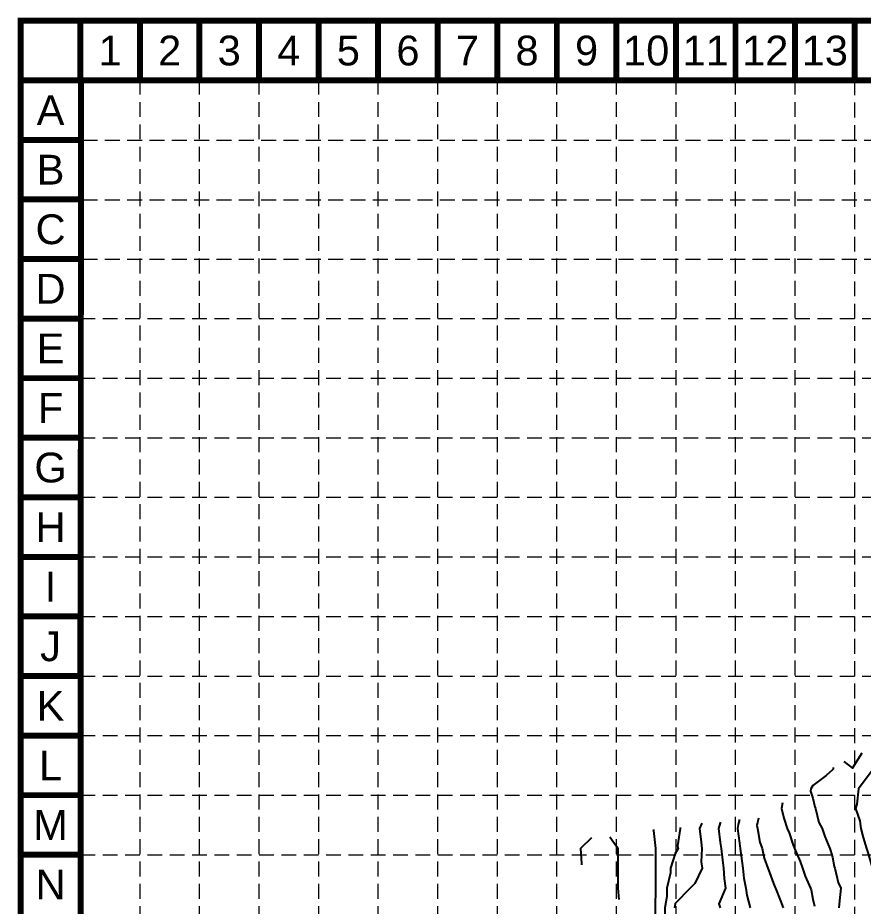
# Model space of a CAD drawing. Header units: feet. Extents: x 715 to 5843, y 11803 to 15011.
# Drawn here: x 715 to 1851, y 13818 to 15011 of the extents above; entities that cross this region are included whole.
import ezdxf
from ezdxf.enums import TextEntityAlignment as Align

# ---------------------------------------------------------------- set-up
doc = ezdxf.new("R2010")
doc.units = ezdxf.units.FT
doc.header["$LTSCALE"] = 20
doc.header["$MEASUREMENT"] = 0
doc.linetypes.add('HIDDEN', pattern=[0.375, 0.25, -0.125])
for name, color, linetype in [('BASE', 7, 'CONTINUOUS'), ('CONTOURS-MIN', 1, 'CONTINUOUS'), ('GRID', 254, 'HIDDEN'), ('SCONTOUR', 3, 'CONTINUOUS')]:
    doc.layers.add(name, color=color, linetype=linetype)
doc.styles.get("Standard").update_dxf_attribs({"font": 'ARIAL.TTF'})

msp = doc.modelspace()

# ---------------------------------------------------------------- linework, layer by layer
at = {"layer": 'BASE', "const_width": 8}
for points in [[(719.5, 11807), (5839.5, 11807), (5839.5, 15007), (719.5, 15007)], [(799.3, 11887), (5759.7, 11886.8), (5759.6, 14927), (800.3, 14927.1)]]:
    msp.add_lwpolyline(points, close=True, dxfattribs=at)
for points in [[(799.5, 14927), (799.5, 15007)], [(879.5, 14927), (879.5, 15007)], [(959.5, 14927), (959.5, 15007)], [(1039.5, 14927), (1039.5, 15007)], [(1119.5, 14927), (1119.5, 15007)], [(1199.5, 14927), (1199.5, 15007)], [(1279.5, 14927), (1279.5, 15007)], [(1359.5, 14927), (1359.5, 15007)], [(1439.5, 14927), (1439.5, 15007)], [(1519.5, 14927), (1519.5, 15007)], [(1599.5, 14927), (1599.5, 15007)], [(1679.5, 14927), (1679.5, 15007)], [(1759.5, 14927), (1759.5, 15007)], [(1839.5, 14927), (1839.5, 15007)], [(799.5, 14927), (719.5, 14927)], [(799.5, 14847), (719.5, 14847)], [(799.5, 14767), (719.5, 14767)], [(799.5, 14687), (719.5, 14687)], [(799.5, 14607), (719.5, 14607)], [(799.5, 14527), (719.5, 14527)], [(799.5, 14447), (719.5, 14447)], [(799.5, 14367), (719.5, 14367)], [(799.5, 14287), (719.5, 14287)], [(799.5, 14207), (719.5, 14207)], [(799.5, 14127), (799.5, 14207)], [(799.5, 14127), (719.5, 14127)], [(799.5, 14047), (719.5, 14047)], [(799.5, 13967), (719.5, 13967)], [(799.5, 13887), (719.5, 13887)]]:
    msp.add_lwpolyline(points, dxfattribs=at)
at = {"layer": 'CONTOURS-MIN', "color": 5}
for points, elevation in [([(1881.8, 14037.3), (1880.6, 14036.2), (1884.1, 14028.8), (1865.2, 14004.5), (1865.6, 14002.2), (1862.9, 14000.1), (1844.7, 13975.5), (1842.6, 13955), (1840.6, 13948.9), (1846.5, 13932.4), (1847.7, 13922.2), (1851.1, 13910.3), (1855.4, 13895.6), (1857.1, 13889.8), (1862.9, 13870), (1863.1, 13869.2), (1863.3, 13868.9), (1866.3, 13845.7), (1865.3, 13842.3), (1866.4, 13819.2), (1866.8, 13815.6)], 571), ([(1825, 14012.4), (1836.5, 14003.1), (1849.5, 14024)], 572), ([(1810.6, 14004.3), (1810.5, 14002.7), (1811.2, 14002.2), (1810, 14001.1), (1801.3, 13993.4), (1783.6, 13980), (1780.8, 13975.5), (1780.4, 13972.4), (1783.6, 13962.9), (1785.9, 13951.2), (1787, 13948.9), (1791.4, 13930.1), (1796, 13922.2), (1799.3, 13911.4), (1806.1, 13895.6), (1807.2, 13892.7), (1810, 13883.8), (1812.2, 13871.1), (1813, 13868.9), (1817.5, 13849.8), (1821, 13842.3), (1819.2, 13824.9), (1818.2, 13815.6)], 573), ([(1742.5, 13956.8), (1741.2, 13948.9), (1744.5, 13936.1), (1749.1, 13922.2), (1751.4, 13916.4), (1757.1, 13899.7), (1758.2, 13896.7), (1758.6, 13895.6), (1766.2, 13878), (1769.3, 13868.9), (1773.1, 13858.4), (1780.1, 13842.3), (1781, 13839.7), (1783.6, 13827.5), (1785.7, 13817.8)], 574), ([(1634.2, 13929.2), (1631, 13922.2), (1633.4, 13904.1), (1634.5, 13895.6), (1633.5, 13877.6), (1634.9, 13868.9), (1624.9, 13848.4), (1618.4, 13842.3), (1598.5, 13821.4), (1597.5, 13815.6)], 578), ([(1659.2, 13930.9), (1658.8, 13929.7), (1656.6, 13922.2), (1659.1, 13903.3), (1660.1, 13895.6), (1662.2, 13879.8), (1663.6, 13868.9), (1664.2, 13855.2), (1666.1, 13842.3), (1657, 13821.3), (1658.9, 13815.6)], 577), ([(1685.1, 13934.4), (1683.3, 13927.8), (1682.2, 13922.2), (1684.8, 13902.6), (1685.7, 13895.6), (1687.8, 13879), (1689.2, 13868.9), (1690.9, 13855.5), (1693.6, 13842.3), (1694.9, 13832.8), (1699.1, 13815.6)], 576), ([(1605.1, 13923.7), (1605.4, 13922.2), (1601.8, 13898.9), (1602.4, 13895.6), (1598.5, 13888.5), (1592.3, 13868.9), (1592.3, 13862.7), (1587.5, 13842.3), (1587.5, 13831.1), (1584.7, 13815.6), (1584.7, 13801.7), (1585, 13789), (1585.5, 13775.8), (1585.7, 13767.4)], 579), ([(1486, 13909.5), (1471.1, 13895.6), (1472.5, 13875.2), (1472.5, 13873.6)], 582), ([(1510.8, 13910.9), (1519.2, 13899), (1520.9, 13897.3), (1521.5, 13895.6), (1521.5, 13871.3), (1521.5, 13868.9), (1521.4, 13844.6), (1521.4, 13842.3), (1522.9, 13827)], 581)]:
    msp.add_lwpolyline(points, dxfattribs=dict(at, elevation=elevation))
at = {"layer": 'GRID', "color": 252, "linetype": 'HIDDEN', "lineweight": 0, "ltscale": 4}
for p, q in [((879.2, 14927.8), (879.2, 12126.7)), ((959.2, 14927.8), (959.2, 12126.7)), ((1039.2, 14927.8), (1039.2, 12126.7)), ((1119.2, 14927.8), (1119.2, 12126.7)), ((1199.2, 14927.8), (1199.2, 12126.7)), ((1279.2, 14927.8), (1279.2, 12126.7)), ((1359.2, 14927.8), (1359.2, 12126.7)), ((1439.2, 14927.8), (1439.2, 12126.7)), ((1519.2, 14927.8), (1519.2, 12126.7)), ((1599.2, 14927.8), (1599.2, 12126.7)), ((1679.2, 14927.8), (1679.2, 12126.7)), ((1759.2, 14927.8), (1759.2, 12126.7)), ((1839.5, 14927), (1839.5, 12126.7)), ((802.4, 14846.7), (5762.4, 14846.7)), ((802.4, 14766.7), (5762.4, 14766.7)), ((802.4, 14686.7), (5762.4, 14686.7)), ((799.5, 14607), (5759.5, 14607)), ((799.5, 14527), (5759.5, 14527)), ((799.5, 14447), (5759.5, 14447)), ((799.5, 14367), (5759.5, 14367)), ((799.5, 14287), (5759.5, 14287)), ((799.5, 14207), (5759.5, 14207)), ((799.5, 14127), (5759.5, 14127)), ((799.5, 14047), (5759.5, 14047)), ((799.5, 13967), (5759.5, 13967)), ((799.5, 13887), (5759.5, 13887))]:
    msp.add_line(p, q, dxfattribs=at)
at = {"layer": 'SCONTOUR', "color": 5}
for points, elevation in [([(1710.2, 13936.1), (1708.3, 13926.2), (1709.1, 13922.2), (1712.4, 13903.8), (1715.2, 13895.6), (1717.9, 13882.6), (1723, 13868.9), (1725, 13863.1), (1730.7, 13848.4), (1732.4, 13844), (1733.1, 13842.3), (1739.9, 13824.9), (1743.4, 13815.6)], 575), ([(1568.8, 13920.9), (1569.5, 13919.7), (1572, 13895.6), (1572, 13895.5), (1571.9, 13868.9), (1571.9, 13868.8), (1571.9, 13842.3), (1571.9, 13842.1), (1571.8, 13815.6), (1571.8, 13815.4), (1571.8, 13789), (1571.8, 13788.7), (1572.1, 13786.7), (1572.3, 13779.3)], 580)]:
    msp.add_lwpolyline(points, dxfattribs=dict(at, elevation=elevation))

# ---------------------------------------------------------------- texts
at = {"layer": 'BASE'}
for s, p in [('1', (839.5, 14967)), ('2', (919.5, 14967)), ('3', (999.5, 14967)), ('4', (1079.5, 14967)), ('5', (1159.5, 14967)), ('6', (1239.5, 14967)), ('7', (1319.5, 14967)), ('8', (1399.5, 14967)), ('9', (1479.5, 14967)), ('10', (1559.5, 14967)), ('11', (1639.5, 14967)), ('12', (1719.5, 14967)), ('13', (1799.5, 14967)), ('A', (759.5, 14887)), ('B', (759.5, 14807)), ('C', (759.5, 14727)), ('D', (759.5, 14647)), ('E', (759.5, 14567)), ('F', (759.5, 14487)), ('G', (759.5, 14407)), ('H', (759.5, 14327)), ('I', (759.5, 14247)), ('J', (759.5, 14167)), ('K', (759.5, 14087)), ('L', (759.5, 14007)), ('M', (759.5, 13927)), ('N', (759.5, 13847))]:
    msp.add_text(s, height=40, dxfattribs=at).set_placement(p, align=Align.MIDDLE_CENTER)

doc.saveas('drawing.dxf')
